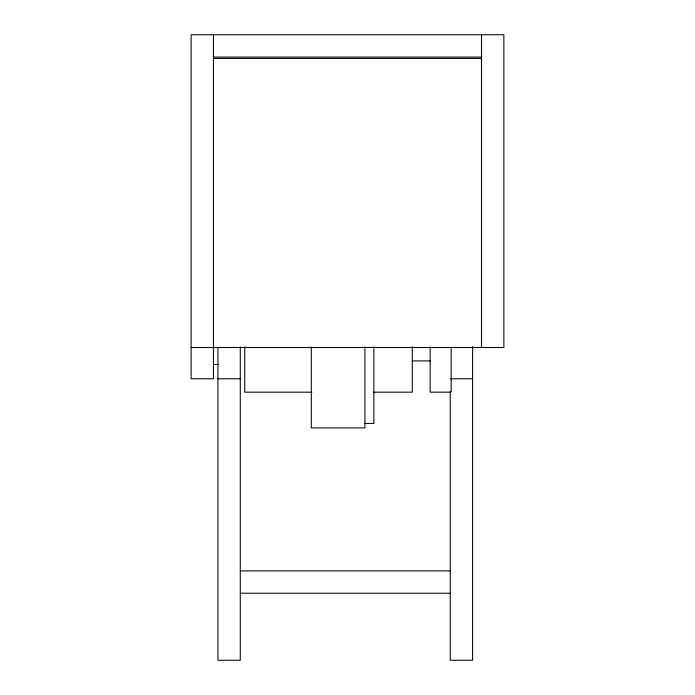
<?xml version="1.0" encoding="UTF-8"?>
<svg xmlns="http://www.w3.org/2000/svg" width="695" height="695" viewBox="0 0 695 695"><rect width="100%" height="100%" fill="white"/><g stroke="black" fill="none" stroke-linecap="round" stroke-linejoin="round"><path stroke-width="1.04" d="M213.461 57.086L481.539 57.086M213.461 58.432L481.539 58.432M191.125 347.5L503.875 347.5L503.875 34.75L191.125 34.75L191.125 378.775L213.461 378.775L213.461 34.75M412.283 360.905L430.153 360.905M213.461 364.475L218.829 364.475M217.935 378.775L240.27 378.775M450.264 378.775L472.6 378.775M311.873 392.18L244.736 392.18L244.736 346.683M373.858 392.18L412.283 392.18L412.283 346.683M364.927 423.455L373.858 423.455L373.858 346.683M240.27 570.89L450.264 570.89M240.27 593.235L450.264 593.235M481.539 34.75L481.539 347.5M472.6 346.614L472.6 660.25L450.264 660.25L450.264 391.798M451.151 347.109L451.151 392.162L430.153 392.162L430.153 346.84M364.927 346.683L364.927 427.92L311.308 427.92L311.308 346.961M240.27 346.996L240.27 660.25L217.935 660.25L217.935 347.5"/></g></svg>
